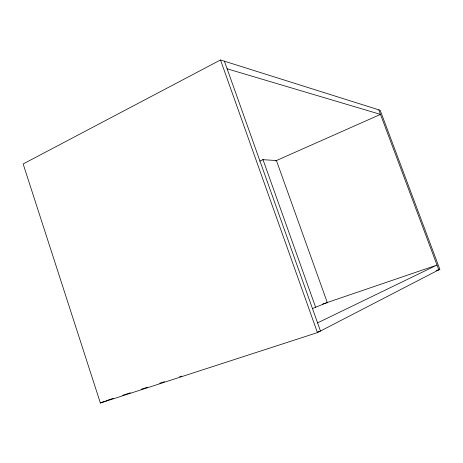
<?xml version="1.0" encoding="UTF-8"?>
<svg xmlns="http://www.w3.org/2000/svg" width="463" height="463" viewBox="0 0 463 463"><rect width="100%" height="100%" fill="white"/><g stroke="black" fill="none" stroke-linecap="round" stroke-linejoin="round"><path stroke-width="0.69" d="M220.498 59.97L23.15 163.954L100.384 403.03L317.427 332.613L439.85 269.292L380.164 110.263L220.498 59.97L317.427 332.613M317.577 322.879L437.02 265.062L322.537 304.122M259.743 161.136L263.007 159.677L276.423 160.551M275.682 160.881L380.499 114.396L227.119 68.796M100.384 403.03L103.677 401.6M105.871 401.004L107.856 400.136M327.289 302.501L312.322 308.613M437.801 269.987L439.85 269.292M436.077 270.751L438.808 269.831L378.786 109.829M108.429 399.91L113.232 398.354M122.643 395.292L130.387 392.78M141.192 389.273L147.541 387.207M159.741 383.248L164.544 381.686M179.661 376.778L181.722 376.106M317.734 331.93L320.477 331.039L224.416 61.203M103.284 401.843L105.223 401.213M276.342 160.314L327.434 302.912M262.862 159.272L315.668 307.38"/></g></svg>
